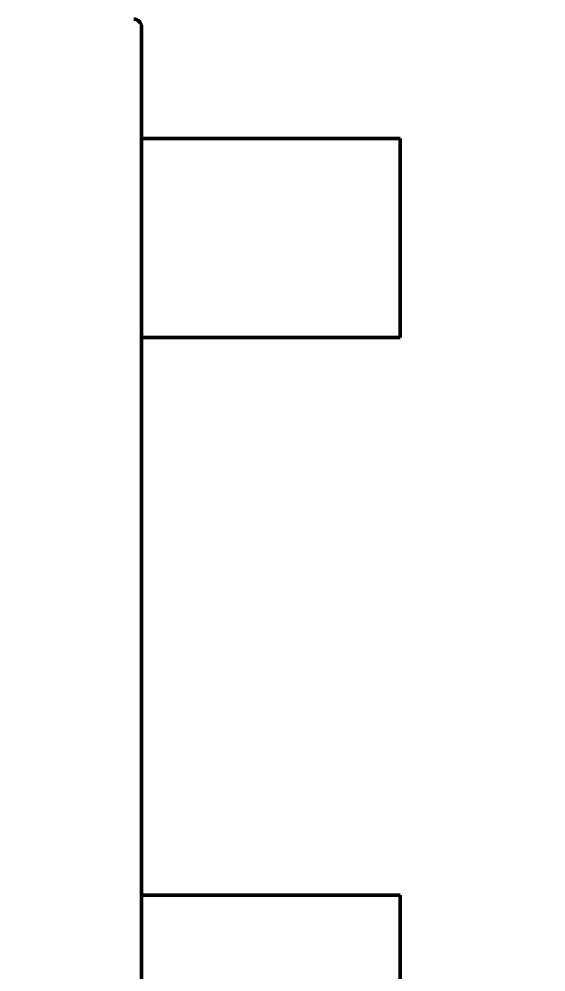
# Model space of a CAD drawing. Header units: millimetres. Extents: x 71 to 428, y 120 to 295.
# Drawn here: x 370.684 to 372.008, y 192.299 to 194.691 of the extents above; entities that cross this region are included whole.
import ezdxf

# ---------------------------------------------------------------- set-up
doc = ezdxf.new("R2010")
doc.units = ezdxf.units.MM
doc.header["$LTSCALE"] = 0.75
doc.layers.add('Dim', color=3, linetype='Continuous', lineweight=25)
doc.layers.add('Visible', color=7, linetype='Continuous', lineweight=50)
doc.styles.get("Standard").update_dxf_attribs({"font": 'arial.ttf'})
doc.dimstyles.new('Dim-ISO-25', dxfattribs={"dimtxt": 3.5, "dimasz": 3.5, "dimexe": 2.1, "dimexo": 2.1, "dimgap": 1.4, "dimtad": 1, "dimzin": 12, "dimdsep": 46, "dimtxsty": 'Standard', "dimcen": 0, "dimazin": 3, "dimtp": 0.1, "dimtm": 0.1, "dimtfac": 0.714286, "dimtmove": 0, "dimatfit": 3, "dimfxl": 1, "dimtzin": 12, "dimarcsym": 0})

# ---------------------------------------------------------------- blocks, each defined once
blk = doc.blocks.new('*D122')
at = {"color": 0, "linetype": 'ByBlock', "lineweight": -2}
for p, q in [((391.3964, 202.3983), (391.3964, 119.8711)), ((354.8964, 148.7044), (354.8964, 119.8711)), ((391.3964, 121.9711), (354.8964, 121.9711))]:
    blk.add_line(p, q, dxfattribs=at)
at = {"color": 0, "linetype": 'ByBlock'}
for points in [[(354.8964, 121.9711), (358.3964, 122.5544), (358.3964, 121.3878)], [(391.3964, 121.9711), (387.8964, 122.5544), (387.8964, 121.3878)]]:
    blk.add_solid(points, dxfattribs=at)
at = {"layer": 'Defpoints', "color": 0, "linetype": 'ByBlock'}
for p in [(391.3964, 204.4983), (354.8964, 150.8044)]:
    blk.add_point(p, dxfattribs=at)
at = {"color": 0, "linetype": 'ByBlock', "lineweight": -2, "insert": (373.1464, 125.1593), "char_height": 3.5, "attachment_point": 5}
blk.add_mtext('\\A0;36.5', dxfattribs=at)

msp = doc.modelspace()

# ---------------------------------------------------------------- linework, layer by layer
at = {"layer": 'Visible'}
for p, q in [((370.9915, 194.6714), (370.9915, 194.6717)), ((370.9915, 194.3914), (370.9915, 194.6714)), ((370.9915, 194.3914), (370.9915, 193.8914)), ((371.0093, 194.3914), (370.9915, 194.3914)), ((371.0093, 194.3914), (371.1875, 194.3914)), ((371.2455, 194.3914), (371.1875, 194.3914)), ((371.2653, 194.3914), (371.2455, 194.3914)), ((371.6415, 194.3914), (371.2653, 194.3914)), ((371.6415, 194.3914), (371.6415, 193.8914)), ((370.9915, 192.4914), (370.9915, 193.8914)), ((371.0093, 193.8914), (370.9915, 193.8914)), ((371.0093, 193.8914), (371.1875, 193.8914)), ((371.2455, 193.8914), (371.1875, 193.8914)), ((371.2653, 193.8914), (371.2455, 193.8914)), ((371.6415, 193.8914), (371.2653, 193.8914)), ((370.9915, 192.4914), (370.9915, 191.9914)), ((371.0093, 192.4914), (370.9915, 192.4914)), ((371.0093, 192.4914), (371.1875, 192.4914)), ((371.2455, 192.4914), (371.1875, 192.4914)), ((371.2653, 192.4914), (371.2455, 192.4914)), ((371.6415, 192.4914), (371.2653, 192.4914)), ((371.6415, 192.4914), (371.6415, 191.9914))]:
    msp.add_line(p, q, dxfattribs=at)
at = {"layer": 'Visible', "extrusion": (0, 0, -1)}
msp.add_circle((-354.8964, 204.496), 47.93, dxfattribs=at)
msp.add_arc((-370.9715, 194.6714), 0.02, 90.864, 179.136, dxfattribs=at)

# ---------------------------------------------------------------- dimensions: what is measured, and where the dimension line sits
at = {"layer": 'Dim'}
dim = msp.add_linear_dim(base=(354.8964, 121.9711), p1=(391.3964, 204.4983), p2=(354.8964, 150.8044), dimstyle='Dim-ISO-25', dxfattribs=at)
dim.commit()
dim.dimension.update_dxf_attribs({"geometry": '*D122', "text_midpoint": (373.1464, 125.1593)})

doc.saveas('drawing.dxf')
